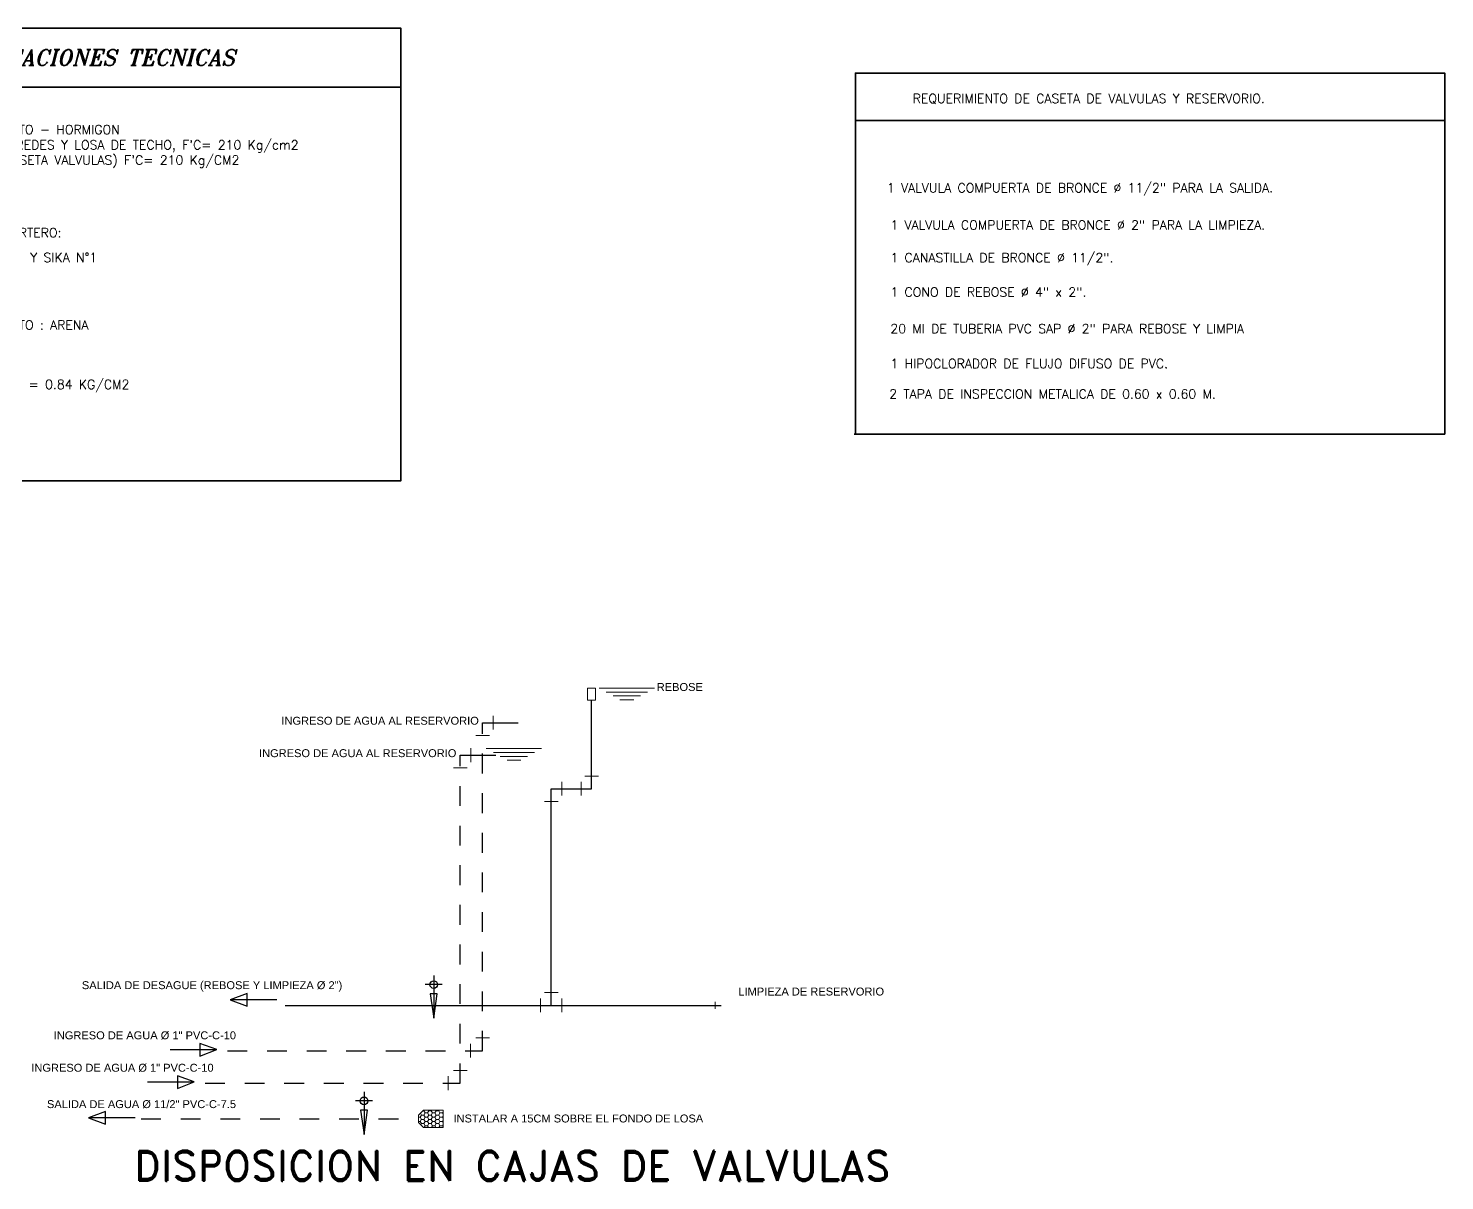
# Model space of a CAD drawing. Extents: x 3.4 to 20.4, y 155.9 to 178.3.
# Drawn here: x 10.55 to 17.7, y 167.63 to 173.45 of the extents above; entities that cross this region are included whole.
import ezdxf

# ---------------------------------------------------------------- set-up
doc = ezdxf.new("R2010")
doc.units = 0
doc.header["$LTSCALE"] = 0.005
doc.linetypes.add('CONTINUA', pattern=[0])
doc.linetypes.add('DASHDOT', pattern=[1, 0.5, -0.25, 0, -0.25])
for name, color, linetype, lineweight in [('LAYER1', 9, 'CONTINUOUS', 20), ('LAYER2', 4, 'CONTINUOUS', 20), ('LAYER3', 70, 'CONTINUOUS', 30), ('MEMBRETE', 7, 'CONTINUOUS', 20), ('PLUMA-01', 1, 'CONTINUOUS', 20), ('PLUMA-03', 40, 'CONTINUOUS', 30), ('PLUMA04', 4, 'CONTINUOUS', 35), ('TEXTO', 5, 'CONTINUOUS', 25)]:
    doc.layers.add(name, color=color, linetype=linetype, lineweight=lineweight)
doc.styles.add('ARIAL', font='arial.ttf')
doc.styles.add('ROMAND', font='romand.shx', dxfattribs={"oblique": 15})
doc.styles.add('ROMANT', font='romant.shx')

msp = doc.modelspace()

# ---------------------------------------------------------------- hatches: boundary and pattern name
at = {"layer": 'LAYER1'}
h = msp.add_hatch(dxfattribs=at)
h.set_pattern_fill('HONEY', color=256, scale=0.1, style=0)
h.set_pattern_definition([(0, (6.212815, 144.461259), (0.01875, 0.0108253175), [0.0125, -0.025]), (120, (6.212815, 144.461259), (-0.01875, 0.0108253176), [0.0125, -0.025]), (60, (6.212815, 144.461259), (4e-11, 0.021650635), [-0.025, 0.0125])])
h.paths.add_polyline_path([(12.5423, 167.9877), (12.5173, 167.9627), (12.5173, 167.9252), (12.5423, 167.9002), (12.6423, 167.9002), (12.6423, 167.9877)])

# ---------------------------------------------------------------- linework, layer by layer
at = {"layer": 'LAYER2'}
for p, q in [((12.5173, 167.9627), (12.5423, 167.9877)), ((12.5173, 167.9627), (12.5173, 167.9252)), ((12.5423, 167.9877), (12.6423, 167.9877)), ((12.6423, 167.9877), (12.6423, 167.9002)), ((12.5173, 167.9252), (12.5423, 167.9002)), ((12.5423, 167.9002), (12.6423, 167.9002))]:
    msp.add_line(p, q, dxfattribs=at)
at = {"layer": 'LAYER3'}
for p, q in [((11.6517, 168.5771), (11.5669, 168.5441)), ((11.8025, 168.5441), (11.5669, 168.5441)), ((11.5669, 168.5441), (11.6517, 168.5135)), ((11.6517, 168.5135), (11.6517, 168.5771)), ((11.4135, 168.3244), (11.4135, 168.2609)), ((11.4983, 168.2938), (11.4135, 168.3244)), ((11.2628, 168.2938), (11.4983, 168.2938)), ((11.4135, 168.2609), (11.4983, 168.2938)), ((11.1497, 168.1301), (11.3852, 168.1301)), ((11.3004, 168.1607), (11.3004, 168.0972)), ((11.3852, 168.1301), (11.3004, 168.1607)), ((11.3004, 168.0972), (11.3852, 168.1301)), ((10.9364, 167.9813), (10.8516, 167.9483)), ((10.9364, 167.9177), (10.9364, 167.9813)), ((11.0871, 167.9483), (10.8516, 167.9483)), ((10.8516, 167.9483), (10.9364, 167.9177))]:
    msp.add_line(p, q, dxfattribs=at)
at = {"layer": 'PLUMA-01'}
for p, q in [((13.4291, 170.1188), (13.7086, 170.1188)), ((13.4652, 170.0984), (13.6725, 170.0984)), ((13.4998, 170.0789), (13.6379, 170.0789)), ((13.5343, 170.0595), (13.6034, 170.0595)), ((12.8942, 169.9784), (12.8942, 169.9088)), ((12.8758, 169.879), (12.8063, 169.879)), ((12.7811, 169.8147), (12.7811, 169.7451)), ((12.8593, 169.8134), (13.1387, 169.8134)), ((12.8954, 169.7931), (13.1026, 169.7931)), ((12.9299, 169.7736), (13.0681, 169.7736)), ((12.9645, 169.7541), (13.0336, 169.7541)), ((12.7627, 169.7153), (12.6932, 169.7153)), ((13.356, 169.6739), (13.4256, 169.6739)), ((13.2406, 169.645), (13.2406, 169.5755)), ((13.3376, 169.645), (13.3376, 169.5755)), ((13.2222, 169.5456), (13.1527, 169.5456)), ((13.1329, 168.4819), (13.1329, 168.5514)), ((13.2222, 168.5813), (13.1527, 168.5813)), ((13.2406, 168.4819), (13.2406, 168.5514)), ((14.0145, 168.4993), (14.0145, 168.5341)), ((12.7799, 168.2528), (12.7799, 168.3223)), ((12.8758, 168.3522), (12.8063, 168.3522)), ((12.7627, 168.1885), (12.6932, 168.1885)), ((12.6668, 168.0891), (12.6668, 168.1586))]:
    msp.add_line(p, q, dxfattribs=at)
msp.add_lwpolyline([(13.3708, 170.1188), (13.4108, 170.1188), (13.4108, 170.0572), (13.3708, 170.0572)], close=True, dxfattribs=at)
at = {"layer": 'PLUMA-03'}
for p, q in [((13.3908, 169.6102), (13.3908, 170.0572)), ((12.841, 169.9436), (13.0203, 169.9436)), ((12.7279, 169.7799), (12.9072, 169.7799)), ((13.1874, 168.5167), (13.1874, 169.6102)), ((13.1874, 169.6102), (13.3908, 169.6102)), ((12.6372, 168.6217), (12.5508, 168.6217)), ((12.594, 168.6676), (12.594, 168.4524)), ((12.6118, 168.5747), (12.5763, 168.5747)), ((12.5763, 168.5747), (12.594, 168.4524)), ((12.594, 168.4524), (12.6118, 168.5747)), ((11.8432, 168.5167), (14.0443, 168.5167)), ((12.2854, 168.0348), (12.199, 168.0348)), ((12.2422, 168.0807), (12.2422, 167.8655)), ((12.2244, 167.9878), (12.2422, 167.8655)), ((12.2599, 167.9878), (12.2244, 167.9878)), ((12.2422, 167.8655), (12.2599, 167.9878))]:
    msp.add_line(p, q, dxfattribs=at)
at = {"layer": 'PLUMA-03', "linetype": 'DASHDOT', "ltscale": 0.15}
for p, q in [((12.841, 168.2876), (12.841, 169.9436)), ((12.7279, 168.1239), (12.7279, 169.7799)), ((11.5527, 168.2876), (12.841, 168.2876)), ((11.4396, 168.1239), (12.7279, 168.1239)), ((11.1171, 167.9439), (11.9158, 167.9439)), ((11.9158, 167.9439), (12.5173, 167.9439))]:
    msp.add_line(p, q, dxfattribs=at)
at = {"layer": 'PLUMA-03'}
for centre in [(12.594, 168.6217), (12.2422, 168.0348)]:
    msp.add_circle(centre, 0.0194, dxfattribs=at)
at = {"layer": 'PLUMA04', "linetype": 'Continuous', "lineweight": 35}
for p, q in [((9.4016, 173.1523), (12.4287, 173.1523)), ((14.7227, 172.9832), (17.6975, 172.9832)), ((17.6975, 172.9832), (17.6975, 171.4005)), ((14.717, 171.4005), (17.6975, 171.4005))]:
    msp.add_line(p, q, dxfattribs=at)
msp.add_lwpolyline([(9.4016, 173.4493), (12.4287, 173.4493), (12.4287, 171.1656), (9.4016, 171.1656)], close=True, dxfattribs=at)
msp.add_lwpolyline([(14.7227, 171.4005), (14.7227, 173.2236), (17.6975, 173.2236), (17.6975, 172.9832)], dxfattribs=at)

# ---------------------------------------------------------------- texts
at = {"layer": 'LAYER1', "ltscale": 0.05, "style": 'ARIAL'}
for s, p in [('REBOSE ', (13.7198, 170.1041)), ('INGRESO DE AGUA AL RESERVORIO', (11.825, 169.9337)), ('INGRESO DE AGUA AL RESERVORIO', (11.7119, 169.77)), ('SALIDA DE DESAGUE (REBOSE Y LIMPIEZA Ø 2")', (10.8177, 168.5987)), ('LIMPIEZA DE RESERVORIO', (14.1318, 168.5666)), ('INGRESO DE AGUA Ø 1" PVC-C-10', (10.6756, 168.3456)), ('INGRESO DE AGUA Ø 1" PVC-C-10', (10.5625, 168.1819)), ('SALIDA DE AGUA Ø 11/2" PVC-C-7.5', (10.6415, 167.9982)), ('INSTALAR A 15CM SOBRE EL FONDO DE LOSA', (12.6937, 167.9257))]:
    msp.add_text(s, height=0.04, dxfattribs=at).set_placement(p)
at = {"layer": 'MEMBRETE', "color": 3, "linetype": 'CONTINUA', "lineweight": 9, "char_height": 0.046186, "attachment_point": 1, "style": 'ROMANT'}
for s, insert, width in [('REQUERIMIENTO DE CASETA DE VALVULAS Y RESERVORIO.', (15.0119, 173.1182), 2.590464), ("SOLADO 1:12 CEMENTO - HORMIGON\\PLOSA DE FONDO, PAREDES Y LOSA DE TECHO, F'C= 210 Kg/cm2\\PFONDO PAREDES (CASETA VALVULAS) F'C= 210 Kg/CM2", (9.8511, 172.9612), 2.590464), ('1 VALVULA COMPUERTA DE BRONCE %%C 11/2" PARA LA SALIDA.', (14.8817, 172.6672), 2.590464), ('1 VALVULA COMPUERTA DE BRONCE %%C 2" PARA LA LIMPIEZA.', (14.8992, 172.4796), 2.590464), ('ENLUCIDO IMPERMEABLE CON MORTERO:', (9.4656, 172.4407), 1.550838), ('1 CANASTILLA DE BRONCE %%C 11/2".', (14.8992, 172.3146), 2.590464), (' CAPA : MORTERO 1:1 Y SIKA N°1 ', (9.838, 172.3156), 1.861632), ('1 CONO DE REBOSE %%C 4" x 2".', (14.8992, 172.1409), 2.590464), ('MORTERO 1:5 CEMENTO : ARENA', (9.8417, 171.9749), 1.314837), ('20 Ml DE TUBERIA PVC SAP %%C 2" PARA REBOSE Y LIMPIA', (14.8992, 171.9562), 2.590464), ('1 HIPOCLORADOR DE FLUJO DIFUSO DE PVC.', (14.8992, 171.78), 2.590464), ('CAPACIDAD ADMISIBLE = 0.84 KG/CM2', (9.8461, 171.6746), 1.479567), ('2 TAPA DE INSPECCION METALICA DE 0.60 x 0.60 M.', (14.8934, 171.6266), 2.590464)]:
    msp.add_mtext(s, dxfattribs=dict(at, insert=insert, width=width))
at = {"layer": 'TEXTO', "lineweight": -2, "style": 'ROMAND'}
msp.add_text('DISPOSICION EN CAJAS DE VALVULAS', height=0.15, dxfattribs=at).set_placement((11.0807, 167.6318))
at = {"layer": 'TEXTO', "insert": (9.9266, 173.3417), "char_height": 0.08, "width": 1.987694, "attachment_point": 1, "style": 'ROMAND'}
msp.add_mtext('{\\Fromant.shx;ESPECIFICACIONES TECNICAS}', dxfattribs=at)

doc.saveas('drawing.dxf')
